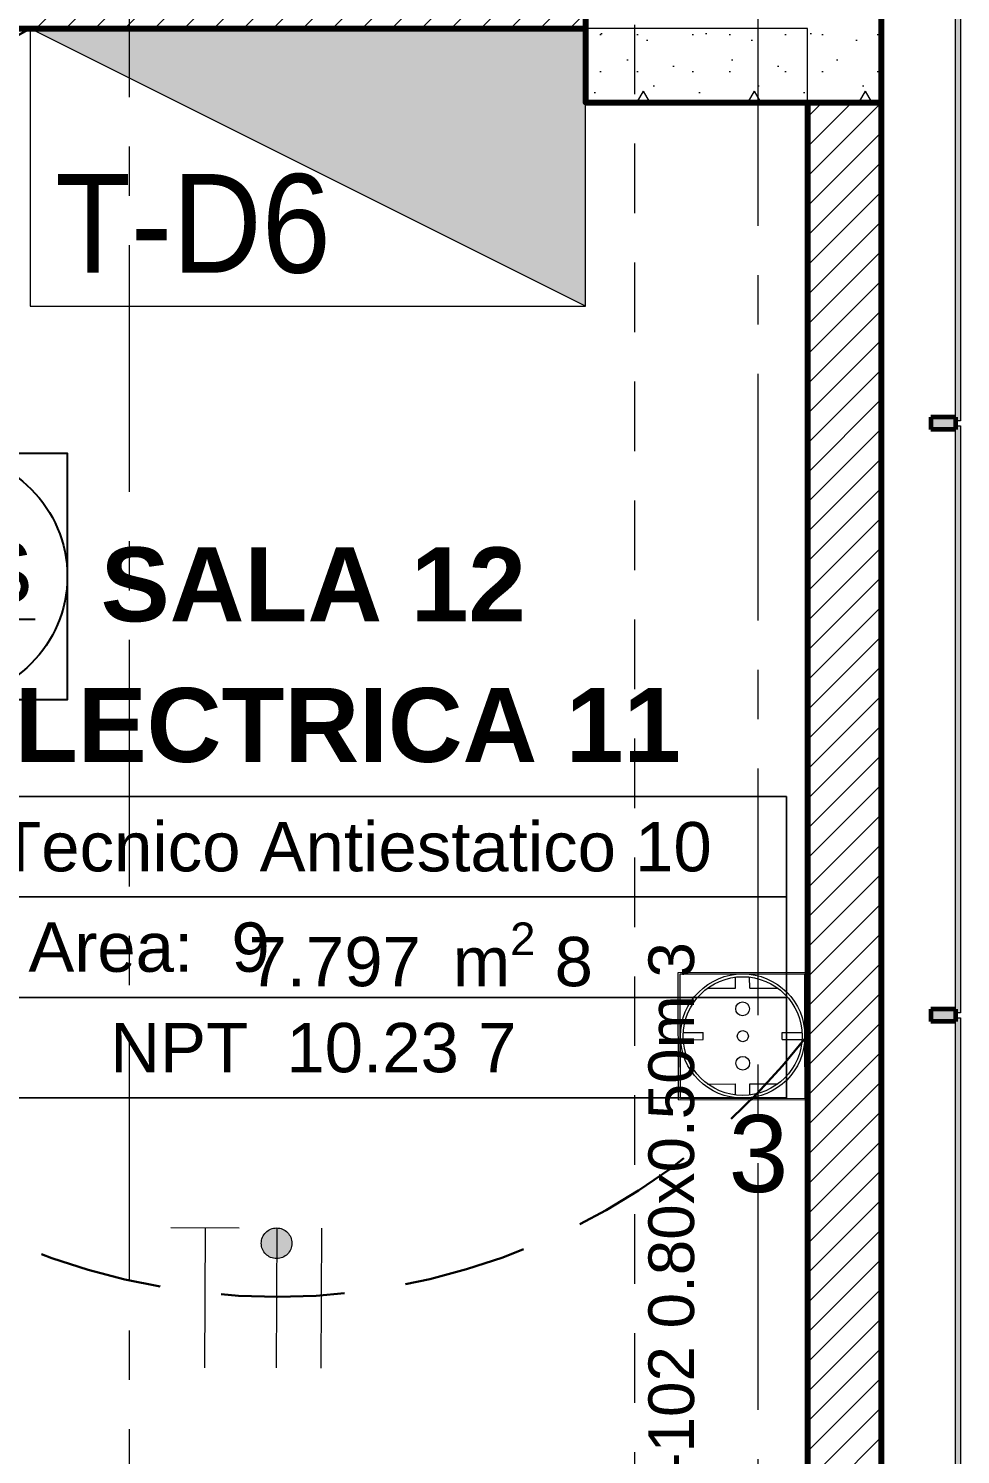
# Model space of a CAD drawing. Header units: inches. Extents: x -19 to 5698, y -728 to 92.
# Drawn here: x 234.841 to 236.73, y 8.56 to 11.45 of the extents above; entities that cross this region are included whole.
import ezdxf

# ---------------------------------------------------------------- set-up
doc = ezdxf.new("R2010")
doc.units = ezdxf.units.IN
doc.header["$MEASUREMENT"] = 0
doc.set_wipeout_variables(frame=1)
for name, pattern in [('HIDDEN', [0.375, 0.25, -0.125]), ('Hidden Line', [0.195611, 0.141111, -0.0545]), ('Punto & Raya', [0.65, 0.5, -0.075, 0, -0.075]), ('Rayas', [0.282222, 0.141111, -0.141111]), ('RAYITAS', [0.375, 0.25, -0.125]), ('Wipeout_Contour', [1, 0, -1])]:
    doc.linetypes.add(name, pattern=pattern)
doc.layers.get('0').update_dxf_attribs({"color": 61})
for name, color, linetype, lineweight in [('00 conduct tomacorr', 120, 'HIDDEN', 30), ('00 IE LUZ EMERGENCIA', 253, 'Continuous', 0), ('10 REM ACABADOS', 170, 'Continuous', 13), ('sub tablero de distribucion', 184, 'Continuous', 9), ('T-TECHO-E', 150, 'Continuous', 20), ('textos', 7, 'Continuous', 5), ('TOMACORRIENTE', 22, 'RAYITAS', 9), ('ups', 3, 'Continuous', 25)]:
    doc.layers.add(name, color=color, linetype=linetype, lineweight=lineweight)
for name, color, linetype in [('02 _ ARQ _ ALB _ Ejes Generales', 251, 'Continuous'), ('02 _ ARQ _ ZON _ Espacio.3D', 7, 'Continuous'), ('08 _ STR _ EXT _ 06 Columnas', 7, 'Continuous'), ('08 _ STR _ EXT _ 07 Losa Aligerada', 7, 'Continuous'), ('08 _ STR _ EXT _ 09 Vigas', 251, 'Continuous'), ('Acabado - Muros', 7, 'Continuous'), ('Estructura - 04 MURO', 7, 'Continuous'), ('Marcador - Secciones', 7, 'Continuous'), ('Notas - Etiquetas', 7, 'Continuous')]:
    doc.layers.add(name, color=color, linetype=linetype)
doc.styles.add('Annotative', font='arial.ttf')
doc.styles.add('Estilo_Generado_1', font='swisseb.ttf')
doc.styles.add('Estilo_Generado_4', font='swisse.ttf')
doc.styles.add('Estilo_Generado_7', font='swisse.ttf')
doc.styles.add('SWISS', font='swisse.ttf')
pattern_1 = [(45, (185.00004, 1e-08), (-0.030052038, 0.030052038), [])]

# ---------------------------------------------------------------- blocks, each defined once
blk = doc.blocks.new('UPS')
at = {"color": 1, "lineweight": 25}
for p, q in [((3.5551, 15.9626), (3.924, 15.9626)), ((3.7395, 15.9626), (3.7395, 15.9156)), ((3.6964, 15.9156), (3.7827, 15.9156)), ((3.6964, 15.9006), (3.7827, 15.9006)), ((3.7106, 15.9081), (3.7684, 15.9081)), ((3.6964, 15.8856), (3.7827, 15.8856)), ((3.7106, 15.8931), (3.7684, 15.8931)), ((3.7106, 15.8781), (3.7684, 15.8781)), ((3.7395, 15.8781), (3.7395, 15.8312)), ((3.6477, 15.8312), (3.8314, 15.8312))]:
    blk.add_line(p, q, dxfattribs=at)
at = {"layer": 'ups'}
blk.add_lwpolyline([(3.4895, 16.2995), (3.9895, 16.2995), (3.9895, 15.7995), (3.4895, 15.7995)], close=True, dxfattribs=at)
blk.add_circle((3.7395, 16.0495), 0.25, dxfattribs=at)
at = {"insert": (3.56, 16.1201), "char_height": 0.125, "width": 18.572507, "attachment_point": 1}
blk.add_mtext('{\\fArial|b0|i0|c0|p34;UPS}', dxfattribs=at)
blk = doc.blocks.new('TD')
blk.add_hatch(color=256).paths.add_polyline_path([(-0.6185, 0.813), (-0.6185, 0.2502), (0.507, 0.2502)])
blk.add_line((-0.6185, 0.813), (0.507, 0.2502))
blk.add_lwpolyline([(-0.6185, 0.2502), (0.507, 0.2502), (0.507, 0.813), (-0.6185, 0.813)], close=True)
blk = doc.blocks.new('tomacorriente schuko 2+T')
at = {"color": 3}
for p, q in [((-0.1377, -0.0281, -162.36), (-0.1377, -0.1227, -162.36)), ((-0.1377, -0.0281, -162.36), (-0.0441, -0.0281, -162.36)), ((-0.1367, -0.0296, -162.36), (-0.1367, -0.1211, -162.36)), ((-0.1367, -0.0296, -162.36), (-0.1367, -0.1211, -162.36)), ((-0.1367, -0.0296, -162.36), (-0.0452, -0.0296, -162.36)), ((-0.1367, -0.0296, -162.36), (-0.0909, -0.0296, -162.36)), ((-0.0909, -0.0296, -162.36), (-0.0452, -0.0296, -162.36)), ((-0.0452, -0.0296, -162.36), (-0.0452, -0.1211, -162.36)), ((-0.0452, -0.0296, -162.36), (-0.0452, -0.1211, -162.36)), ((-0.0441, -0.0281, -162.36), (-0.0441, -0.1227, -162.36)), ((-0.0935, -0.0318, -162.36), (-0.0935, -0.0465, -162.36)), ((-0.0883, -0.0318, -162.36), (-0.0883, -0.0465, -162.36)), ((-0.1261, -0.0496, -162.36), (-0.1261, -0.0701, -162.36)), ((-0.0935, -0.0465, -162.36), (-0.0883, -0.0465, -162.36)), ((-0.0557, -0.0496, -162.36), (-0.0557, -0.0701, -162.36)), ((-0.1342, -0.0701, -162.36), (-0.1261, -0.0701, -162.36)), ((-0.0557, -0.0701, -162.36), (-0.0476, -0.0701, -162.36)), ((-0.1342, -0.0806, -162.36), (-0.1261, -0.0806, -162.36)), ((-0.1261, -0.0806, -162.36), (-0.1261, -0.1011, -162.36)), ((-0.0557, -0.0806, -162.36), (-0.0476, -0.0806, -162.36)), ((-0.0557, -0.0806, -162.36), (-0.0557, -0.1011, -162.36)), ((-0.0935, -0.1043, -162.36), (-0.0883, -0.1043, -162.36)), ((-0.0935, -0.1043, -162.36), (-0.0935, -0.1189, -162.36)), ((-0.0883, -0.1043, -162.36), (-0.0883, -0.1189, -162.36)), ((-0.1377, -0.1227, -162.36), (-0.0441, -0.1227, -162.36)), ((-0.1367, -0.1211, -162.36), (-0.0452, -0.1211, -162.36)), ((-0.1367, -0.1211, -162.36), (-0.0909, -0.1211, -162.36)), ((-0.0909, -0.1211, -162.36), (-0.0452, -0.1211, -162.36))]:
    blk.add_line(p, q, dxfattribs=at)
for centre, radius in [((-0.0909, -0.0754, -162.36), 0.0457), ((-0.0909, -0.0754, -162.36), 0.0436), ((-0.1109, -0.0754, -162.36), 0.00505), ((-0.091, -0.0755, -162.36), 0.00406), ((-0.0709, -0.0754, -162.36), 0.00505)]:
    blk.add_circle(centre, radius, dxfattribs=at)
blk = doc.blocks.new('a')
at = {"layer": 'TOMACORRIENTE', "ltscale": 0.05}
h = blk.add_hatch(color=4, dxfattribs=at)
edge = h.paths.add_edge_path()
edge.add_arc((0, 0.0752), 0.0211, 0, 360)
at = {"layer": 'TOMACORRIENTE', "color": 4}
for p, q in [((-0.1455, 0.0963), (-0.0515, 0.0963)), ((-0.0985, 0.0963), (-0.0985, -0.0966)), ((0, 0.0963), (0, -0.0963)), ((0.0623, -0.0963), (0.0623, 0.0963))]:
    blk.add_line(p, q, dxfattribs=at)
blk.add_circle((0, 0.0752), 0.0211, dxfattribs=at)
blk = doc.blocks.new('CABLE 3FACE')
at = {"layer": 'T-TECHO-E', "rotation": 59.94170052614085}
blk.add_blockref('a', (0, 0), dxfattribs=at)

msp = doc.modelspace()

# ---------------------------------------------------------------- hatches: boundary and pattern name
at = {"layer": 'Acabado - Muros', "linetype": 'Continuous', "lineweight": 9}
for points in [[(236.7299, 10.655), (236.7299, 11.57), (236.7199, 11.57), (236.7199, 10.655)], [(236.7299, 9.455), (236.7299, 10.645), (236.7199, 10.645), (236.7199, 9.455)], [(236.73, 8.255), (236.7299, 9.445), (236.7199, 9.445), (236.72, 8.255)]]:
    msp.add_hatch(color=250, dxfattribs=at).paths.add_polyline_path(points)
at = {"layer": 'Acabado - Muros', "linetype": 'Continuous', "lineweight": 0}
for points in [[(236.6699, 10.6375), (236.7199, 10.6375), (236.7199, 10.6625), (236.6699, 10.6625)], [(236.6699, 9.4375), (236.7199, 9.4375), (236.7199, 9.4625), (236.6699, 9.4625)]]:
    msp.add_hatch(color=254, dxfattribs=at).paths.add_polyline_path(points)

# ---------------------------------------------------------------- linework, layer by layer
at = {"layer": '02 _ ARQ _ ALB _ Ejes Generales', "color": 251, "linetype": 'Punto & Raya', "lineweight": 13, "true_color": 0x636466}
msp.add_line((236.32, 3.05), (236.32, 44.9), dxfattribs=at)
at = {"layer": '02 _ ARQ _ ZON _ Espacio.3D', "color": 251, "linetype": 'Continuous', "lineweight": 13}
for p, q in [((236.3773, 9.8935), (234.4598, 9.8935)), ((234.4598, 9.8935), (236.3773, 9.8935)), ((236.3773, 9.2828), (236.3773, 9.8935)), ((236.3773, 9.8935), (236.3773, 9.6899)), ((236.3773, 9.6899), (234.4598, 9.6899)), ((234.4598, 9.6899), (236.3773, 9.6899)), ((236.3773, 9.6899), (236.3773, 9.4863)), ((236.3773, 9.4863), (234.4598, 9.4863)), ((234.4598, 9.4863), (236.3773, 9.4863)), ((236.3773, 9.4863), (236.3773, 9.2828)), ((234.4598, 9.2828), (236.3773, 9.2828)), ((236.3773, 9.2828), (234.4598, 9.2828))]:
    msp.add_line(p, q, dxfattribs=at)
at = {"layer": '02 _ ARQ _ ZON _ Espacio.3D', "color": 254, "linetype": 'Continuous', "lineweight": 0, "flags": 128}
msp.add_lwpolyline([(234.42, 11.45), (234.42, 7.35), (235.67, 7.35), (235.67, 7.7), (236.07, 7.7), (236.07, 8.1), (236.4199, 8.1), (236.4199, 11.45)], close=True, dxfattribs=at)
at = {"layer": '08 _ STR _ EXT _ 07 Losa Aligerada', "color": 7, "linetype": 'Rayas', "lineweight": 18, "flags": 128}
msp.add_lwpolyline([(193.22, 11.97, 1.049431), (198.7937, 6.3), (209.6003, 6.3), (209.6003, 6.2005), (214.7981, 6.2005), (214.7981, 7.2), (222.07, 7.2), (222.07, 5.6637), (223.2699, 5.6637), (223.2699, 4.2), (228.3699, 4.2), (228.3699, 5.6637), (229.57, 5.6637), (229.57, 7.2), (236.57, 7.2), (236.57, 14.9999), (236.57, 15.1499), (236.57, 15.1499), (236.57, 15.7999), (236.57, 15.7999), (236.57, 18.1001), (236.57, 20.35), (234.07, 20.35), (231.67, 20.35), (231.67, 22.35), (231.67, 22.6), (231.67, 24.5), (231.67, 24.75), (231.67, 26.75), (236.57, 26.75), (236.57, 29.7), (236.57, 35.2005), (236.57, 39.9), (228.67, 39.9), (223.5529, 39.9), (223.5529, 40.9), (218.9324, 40.9), (218.9324, 39.9), (208.37, 39.9), (208.37, 41.4352), (207.42, 41.4352), (207.42, 42.9), (202.22, 42.9), (202.22, 41.4352), (201.2699, 41.4352), (201.2699, 39.9), (196.2701, 39.9), (196.2701, 41.1), (192.8701, 41.1), (192.8701, 37.7), (194.07, 37.7), (194.07, 33.9), (193.17, 33.9), (193.17, 21.2663), (193.22, 21.2663)], format="xyb", close=True, dxfattribs=at)
at = {"layer": '08 _ STR _ EXT _ 07 Losa Aligerada', "color": 7, "linetype": 'Continuous', "lineweight": 18, "flags": 128}
msp.add_lwpolyline([(228.3699, 4.4445), (229.37, 4.4445), (229.37, 7.2), (236.57, 7.2), (236.57, 14.9999), (236.57, 15.1499), (236.57, 15.1499), (236.57, 15.7999), (236.57, 15.7999), (236.57, 18.1001), (236.57, 20.35), (234.07, 20.35), (231.67, 20.35), (231.67, 22.35), (231.67, 22.6), (231.67, 24.5), (231.67, 24.75), (231.67, 26.75), (236.07, 26.75), (236.57, 26.75), (236.57, 39.9)], dxfattribs=at)
msp.add_lwpolyline([(234.42, 11.45), (234.42, 7.35), (235.67, 7.35), (235.67, 7.7), (236.07, 7.7), (236.07, 8.1), (236.4199, 8.1), (236.42, 11.3), (235.97, 11.3), (235.97, 11.45)], close=True, dxfattribs=at)
at = {"layer": '08 _ STR _ EXT _ 09 Vigas', "color": 251, "linetype": 'Hidden Line', "lineweight": 13, "true_color": 0x636466}
msp.add_line((236.07, 7.7), (236.07, 16.9), dxfattribs=at)
at = {"layer": 'Acabado - Muros', "color": 7, "linetype": 'Continuous', "lineweight": 60}
for p, q in [((236.6699, 10.6625), (236.6699, 10.6375)), ((236.7199, 10.6625), (236.6699, 10.6625)), ((236.7199, 10.6375), (236.6699, 10.6375)), ((236.7199, 10.6625), (236.7199, 10.6375)), ((236.6699, 9.4625), (236.6699, 9.4375)), ((236.7199, 9.4625), (236.6699, 9.4625)), ((236.7199, 9.4625), (236.7199, 9.4375)), ((236.7199, 9.4375), (236.6699, 9.4375))]:
    msp.add_line(p, q, dxfattribs=at)
at = {"layer": 'Acabado - Muros', "color": 7, "linetype": 'Continuous', "lineweight": 13, "flags": 128}
for points in [[(236.7299, 10.655), (236.7199, 10.655), (236.7199, 11.57), (236.7299, 11.57)], [(236.7299, 9.455), (236.7199, 9.455), (236.7199, 10.645), (236.7299, 10.645)], [(236.73, 8.255), (236.72, 8.255), (236.7199, 9.445), (236.7299, 9.445)]]:
    msp.add_lwpolyline(points, close=True, dxfattribs=at)

# ---------------------------------------------------------------- block references
msp.add_blockref('UPS', (230.9305, -5.7099))
at = {"layer": '00 conduct tomacorr', "xscale": 1.47256122672843, "yscale": 1.47256122672843, "zscale": 1.47256122672843, "rotation": 299.7894777823319}
msp.add_blockref('CABLE 3FACE', (235.3436, 8.8772), dxfattribs=at)

# ---------------------------------------------------------------- texts
at = {"layer": '00 IE LUZ EMERGENCIA', "style": 'Annotative'}
msp.add_attdef('3', (236.2599, 9.0917), '', height=0.1562, dxfattribs=at)
at = {"layer": '02 _ ARQ _ ZON _ Espacio.3D', "color": 251, "lineweight": 25, "attachment_point": 2}
for s, insert, char_height, style in [('\\A1;{\\pqc;\\pt0;\\fSwis721 Ex BT|b1|i0|c0|p34;SALA} 12', (235.4185, 10.3984), 0.15, 'Estilo_Generado_1'), ('\\A1;{\\pqc;\\pt0;\\fSwis721 Ex BT|b1|i0|c0|p34;ELECTRICA} 11', (235.4185, 10.1134), 0.15, 'Estilo_Generado_1'), ('\\A1;{\\pqc;\\pt0;\\fSwis721 Ex BT|b0|i0|c238|p34;P. Tecnico Antiestatico} 10', (235.4185, 9.8417), 0.1, 'Estilo_Generado_7'), ('\\A1;{\\pqc;\\pt0;\\fSwis721 Ex BT|b0|i0|c238|p34;Area: } 9', (235.0857, 9.6381), 0.1, 'Estilo_Generado_7'), ('\\A1;{\\pqc;\\pt0,0.3;\\fSwis721 Ex BT|b0|i0|c238|p34;7.797\\fSwis721 Ex BT|b0|i0|c238|p34;\\A1{\\H.66x;\\S^  ;}\\fSwis721 Ex BT|b0|i0|c238|p34; m\\fSwis721 Ex BT|b0|i0|c238|p34;\\A1{\\H.66x;\\S2^  ;}} 8', (235.6361, 9.6381), 0.1, 'Estilo_Generado_7'), ('\\A1;{\\pqc;\\pt0;\\fSwis721 Ex BT|b0|i0|c238|p34;NPT  10.23} 7', (235.4185, 9.4345), 0.1, 'Estilo_Generado_7')]:
    msp.add_mtext(s, dxfattribs=dict(at, insert=insert, char_height=char_height, style=style))
at = {"layer": 'Notas - Etiquetas', "color": 171, "linetype": 'Continuous', "lineweight": 13, "insert": (236.0976, 8.2121), "char_height": 0.0925, "attachment_point": 1, "rotation": 90, "style": 'Estilo_Generado_4'}
msp.add_mtext('\\A1;{\\pql;\\fSwis721 Ex BT|b0|i0|c0|p34;VIGA-102\\fSwis721 Ex BT|b0|i0|c0|p34; \\fSwis721 Ex BT|b0|i0|c0|p34;0.80\\fSwis721 Ex BT|b0|i0|c0|p34;x\\fSwis721 Ex BT|b0|i0|c0|p34;0.50\\fSwis721 Ex BT|b0|i0|c0|p34;m} 3', dxfattribs=at)
at = {"layer": 'textos', "style": 'SWISS', "width": 0.9}
msp.add_text('T-D6 ', height=0.2, dxfattribs=at).set_placement((234.8952, 10.9551))

# ---------------------------------------------------------------- next in the draw order: wipeouts: each hides what was drawn before it
at = {"color": 254, "linetype": 'Wipeout_Contour', "lineweight": 0, "ltscale": 6629.114086}
msp.add_wipeout([(232.27, 11.7), (232.27, 11.45), (235.97, 11.45), (235.97, 11.7)], dxfattribs=at).dxf.layer = 'Estructura - 04 MURO'
at = {"color": 254, "linetype": 'Wipeout_Contour', "lineweight": 0, "ltscale": 6638.568588}
msp.add_wipeout([(236.4199, 11.3), (236.42, 8.1), (236.57, 8.1), (236.5699, 11.3)], dxfattribs=at).dxf.layer = 'Estructura - 04 MURO'

# ---------------------------------------------------------------- next in the draw order: hatches: boundary and pattern name
at = {"layer": '08 _ STR _ EXT _ 06 Columnas', "linetype": 'Continuous', "lineweight": 9}
h = msp.add_hatch(dxfattribs=at)
h.set_pattern_fill('HORMIGÓN_EN_MASA_0002', style=0, pattern_type=2)
h.set_pattern_definition([(0, (185.00004, 1e-08), (0, 0.3897114), [0.024375, -0.200625]), (0, (185.11254, 0.19486), (0, 0.3897114), [0.024375, -0.200625]), (60, (185.00004, 1e-08), (-0.3375, 0.1948557), [0.024375, -0.200625]), (60, (185.22504, 1e-08), (-0.3375, 0.1948557), [0.024375, -0.200625]), (120, (185.0244, 1e-08), (0.3375, 0.1948557), [0.024375, -0.200625]), (120, (185.2494, 1e-08), (0.3375, 0.1948557), [0.024375, -0.200625]), (0, (185.00004, 0.0375), (0, 0.075), [0, -0.075, 0, -0.1125]), (45, (185.03754, 0.0375), (-0.05303301, 0.05303301), [0, -0.05625, 0, -0.09375])])
h.paths.add_polyline_path([(236.57, 11.3), (236.57, 11.7), (235.97, 11.7), (235.97, 11.3)])
at = {"layer": 'Estructura - 04 MURO', "linetype": 'Continuous', "lineweight": 5}
h = msp.add_hatch(dxfattribs=at)
h.set_pattern_fill('LADRILLO_COMÚN_0002', color=250, style=0, pattern_type=2)
h.set_pattern_definition(pattern_1)
h.paths.add_polyline_path([(232.27, 11.7), (232.27, 11.45), (235.97, 11.45), (235.97, 11.7)])
h = msp.add_hatch(dxfattribs=at)
h.set_pattern_fill('LADRILLO_COMÚN_0002', color=250, style=0, pattern_type=2)
h.set_pattern_definition(pattern_1)
h.paths.add_polyline_path([(236.4199, 11.3), (236.42, 8.1), (236.57, 8.1), (236.5699, 11.3)])

# ---------------------------------------------------------------- next in the draw order: linework, layer by layer
at = {"layer": '00 conduct tomacorr'}
for centre, radius, start, end in [((235.2108, 10.7343), 0.8039, 117.1068, 190.3741), ((235.3437, 10.2371), 1.3578, 217.8024, 322.3696)]:
    msp.add_arc(centre, radius, start, end, dxfattribs=at)
at = {"layer": '08 _ STR _ EXT _ 06 Columnas', "color": 7, "linetype": 'Continuous', "lineweight": 80, "flags": 128}
msp.add_lwpolyline([(236.57, 11.3), (236.57, 11.7), (235.97, 11.7), (235.97, 11.3)], close=True, dxfattribs=at)
at = {"layer": '08 _ STR _ EXT _ 09 Vigas', "color": 251, "linetype": 'Hidden Line', "lineweight": 13, "true_color": 0x636466}
msp.add_line((236.57, 7.2), (236.57, 20.35), dxfattribs=at)
at = {"layer": 'Estructura - 04 MURO', "color": 7, "linetype": 'Continuous', "lineweight": 80, "flags": 128}
for points in [[(234.42, 11.45), (235.97, 11.45)], [(236.4199, 11.3), (236.42, 8.1)], [(236.57, 8.1), (236.5699, 11.3)]]:
    msp.add_lwpolyline(points, dxfattribs=at)
at = {"layer": 'Marcador - Secciones', "color": 251, "linetype": 'Punto & Raya', "lineweight": 13, "true_color": 0x636466}
msp.add_line((235.0454, 46.2111), (235.0454, 0.9472), dxfattribs=at)

# ---------------------------------------------------------------- next in the draw order: block references
at = {"layer": '10 REM ACABADOS', "xscale": 2.759423129612763, "yscale": 2.759423129612763, "zscale": 2.759423129612763, "rotation": 90.09900314736282}
msp.add_blockref('tomacorriente schuko 2+T', (236.0801, 9.6584, 448.0199), dxfattribs=at)
at = {"layer": 'sub tablero de distribucion', "linetype": 'Continuous', "lineweight": 0, "rotation": 179.9999999999811}
msp.add_blockref('TD', (235.3515, 11.7002), dxfattribs=at)

doc.saveas('drawing.dxf')
